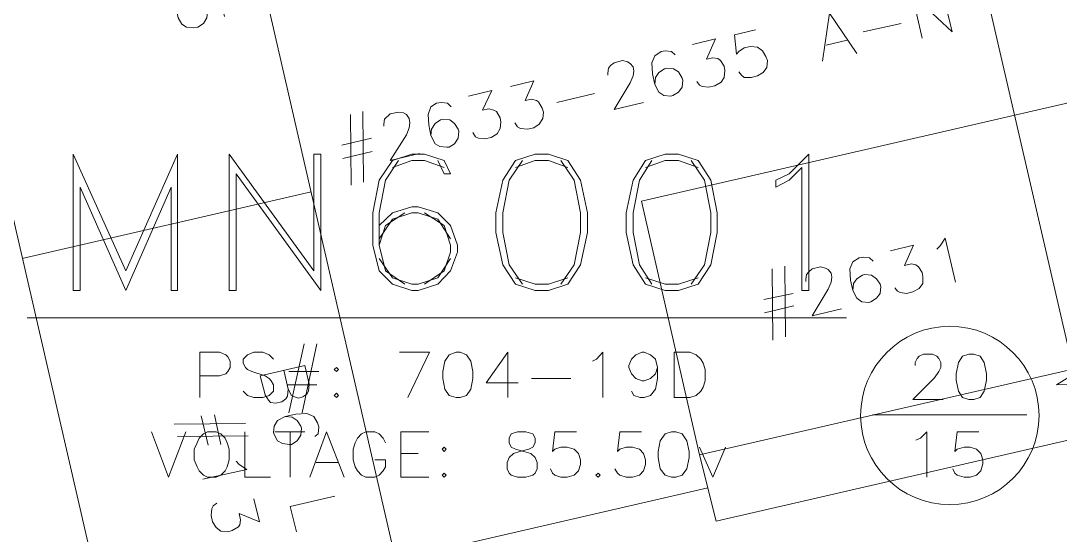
# Model space of a CAD drawing. Header units: millimetres. Extents: x 0.09 to 0.957, y 0.015 to 0.727.
# Drawn here: x 0.6194 to 0.7763, y 0.3005 to 0.3782 of the extents above; entities that cross this region are included whole.
import ezdxf

# ---------------------------------------------------------------- set-up
doc = ezdxf.new("R2010")
doc.units = ezdxf.units.MM
for name, color, linetype, true_color in [('PDF_s48$Actives-NodeReceiver', 104, 'Continuous', 0x009525), ('PDF_s48$LOTS', 254, 'Continuous', 0xdcdcdc), ('PDF_s48$ROAD', 8, 'Continuous', 0x808080), ('PDF_s48$SDU', 157, 'Continuous', 0x396472)]:
    doc.layers.add(name, color=color, linetype=linetype, true_color=true_color)
doc.layers.add('PDF_s48$Symbols-EndOfLine', color=7, linetype='Continuous')
doc.layers.add('PDF_s48$Symbols-Terminator', color=7, linetype='Continuous')

msp = doc.modelspace()

# ---------------------------------------------------------------- linework, layer by layer
at = {"layer": 'PDF_s48$Actives-NodeReceiver', "lineweight": 18}
for points in [[(0.6430444238281191, 0.3580342089843717), (0.6430444238281191, 0.3374430468749969), (0.6420940624999942, 0.3374430468749969), (0.6420940624999942, 0.3530712109374968), (0.6352303417968691, 0.3374430468749969), (0.6283666210937442, 0.3530712109374968), (0.6283666210937442, 0.3374430468749969), (0.6273106640624942, 0.3374430468749969), (0.6273106640624942, 0.3580342089843717), (0.6352303417968691, 0.3403997265624969)], [(0.664691542968744, 0.3374430468749969), (0.651914462890619, 0.3550775292968717), (0.651914462890619, 0.3374430468749969), (0.650858505859369, 0.3374430468749969), (0.650858505859369, 0.3580342089843717), (0.663635585937494, 0.3403997265624969), (0.663635585937494, 0.3580342089843717), (0.664691542968744, 0.3580342089843717)], [(0.6970038281249936, 0.3580342089843717), (0.6990101464843687, 0.3580342089843717), (0.7019668261718686, 0.3570838476562467), (0.7038675488281186, 0.3541271679687467), (0.7049235058593685, 0.3491641699218718), (0.7049235058593685, 0.3462074902343718), (0.7038675488281186, 0.3413500878906219), (0.7019668261718686, 0.3383934082031219), (0.6990101464843687, 0.3374430468749969), (0.6970038281249936, 0.3374430468749969), (0.6940471484374937, 0.3383934082031219), (0.6921464257812437, 0.3413500878906219), (0.6910904687499937, 0.3462074902343718), (0.6910904687499937, 0.3491641699218718), (0.6921464257812437, 0.3541271679687467), (0.6940471484374937, 0.3570838476562467)], [(0.7166446289062434, 0.3580342089843717), (0.7186509472656184, 0.3580342089843717), (0.7216076269531184, 0.3570838476562467), (0.7235083496093684, 0.3541271679687467), (0.7244587109374934, 0.3491641699218718), (0.7244587109374934, 0.3462074902343718), (0.7235083496093684, 0.3413500878906219), (0.7216076269531184, 0.3383934082031219), (0.7186509472656184, 0.3374430468749969), (0.7166446289062434, 0.3374430468749969), (0.7136879492187435, 0.3383934082031219), (0.7117872265624935, 0.3413500878906219), (0.7107312695312435, 0.3462074902343718), (0.7107312695312435, 0.3491641699218718), (0.7117872265624935, 0.3541271679687467), (0.7136879492187435, 0.3570838476562467)], [(0.7372357910156183, 0.3374430468749969), (0.7372357910156183, 0.3560278906249967), (0.7353350683593682, 0.3541271679687467), (0.7333287499999932, 0.3530712109374968), (0.7333287499999932, 0.3541271679687467), (0.7353350683593682, 0.3550775292968717), (0.7382917480468683, 0.3580342089843717), (0.7382917480468683, 0.3374430468749969)], [(0.6850715136718688, 0.328150624999997), (0.6857050878906187, 0.328150624999997), (0.6866554492187437, 0.327728242187497), (0.6872890234374937, 0.326777880859372), (0.6876058105468686, 0.325193945312497), (0.6876058105468686, 0.324137988281247), (0.6872890234374937, 0.322554052734372), (0.6866554492187437, 0.321603691406247), (0.6857050878906187, 0.3212869042968721), (0.6850715136718688, 0.3212869042968721), (0.6840155566406187, 0.321603691406247), (0.6833819824218688, 0.322554052734372), (0.6830651953124938, 0.324137988281247), (0.6830651953124938, 0.325193945312497), (0.6833819824218688, 0.326777880859372), (0.6840155566406187, 0.327728242187497)], [(0.7151662890624935, 0.324877158203122), (0.7144271191406184, 0.324137988281247), (0.7134767578124935, 0.323821201171872), (0.7131599707031185, 0.323821201171872), (0.7122096093749934, 0.324137988281247), (0.7115760351562435, 0.324877158203122), (0.7111536523437435, 0.325827519531247), (0.7111536523437435, 0.326144306640622), (0.7115760351562435, 0.327094667968747), (0.7122096093749934, 0.327728242187497), (0.7131599707031185, 0.328150624999997), (0.7134767578124935, 0.328150624999997), (0.7144271191406184, 0.327728242187497), (0.7151662890624935, 0.327094667968747), (0.7154830761718685, 0.325827519531247)], [(0.7180173730468685, 0.328150624999997), (0.7203404785156184, 0.328150624999997), (0.7212908398437433, 0.327728242187497), (0.7220300097656184, 0.327094667968747), (0.7223467968749934, 0.326461093749997), (0.7226635839843684, 0.325510732421872), (0.7226635839843684, 0.323821201171872), (0.7223467968749934, 0.322870839843747), (0.7220300097656184, 0.322237265624997), (0.7212908398437433, 0.321603691406247), (0.7203404785156184, 0.3212869042968721), (0.7180173730468685, 0.3212869042968721)], [(0.6670146484374939, 0.325827519531247), (0.6673314355468689, 0.325510732421872), (0.6670146484374939, 0.325193945312497), (0.6666978613281188, 0.325510732421872)], [(0.6670146484374939, 0.321920478515622), (0.6673314355468689, 0.321603691406247), (0.6670146484374939, 0.3212869042968721), (0.6666978613281188, 0.321603691406247)], [(0.6475850390624941, 0.3161127148437471), (0.6488521874999941, 0.3161127148437471), (0.6495913574218691, 0.3157959277343721), (0.650224931640619, 0.3151623535156221), (0.6505417187499941, 0.3144231835937471), (0.650858505859369, 0.3134728222656221), (0.650858505859369, 0.3118888867187471), (0.6505417187499941, 0.3108329296874972), (0.650224931640619, 0.3101993554687472), (0.6495913574218691, 0.3095657812499972), (0.6488521874999941, 0.3092489941406222), (0.6475850390624941, 0.3092489941406222), (0.646951464843744, 0.3095657812499972), (0.646317890624994, 0.3101993554687472), (0.6460011035156191, 0.3108329296874972), (0.6455787207031191, 0.3118888867187471), (0.6455787207031191, 0.3134728222656221), (0.6460011035156191, 0.3144231835937471), (0.646317890624994, 0.3151623535156221), (0.646951464843744, 0.3157959277343721)], [(0.6943639355468686, 0.3161127148437471), (0.6956310839843686, 0.3161127148437471), (0.6966870410156187, 0.3157959277343721), (0.6970038281249936, 0.3151623535156221), (0.6970038281249936, 0.3144231835937471), (0.6966870410156187, 0.3137896093749971), (0.6960534667968687, 0.3134728222656221), (0.6946807226562436, 0.3131560351562471), (0.6937303613281186, 0.3128392480468721), (0.6930967871093686, 0.3122056738281222), (0.6927799999999937, 0.3114665039062471), (0.6927799999999937, 0.3105161425781222), (0.6930967871093686, 0.3098825683593722), (0.6934135742187437, 0.3095657812499972), (0.6943639355468686, 0.3092489941406222), (0.6956310839843686, 0.3092489941406222), (0.6966870410156187, 0.3095657812499972), (0.6970038281249936, 0.3098825683593722), (0.6973206152343687, 0.3105161425781222), (0.6973206152343687, 0.3114665039062471), (0.6970038281249936, 0.3122056738281222), (0.6963702539062436, 0.3128392480468721), (0.6953142968749936, 0.3131560351562471), (0.6940471484374937, 0.3134728222656221), (0.6934135742187437, 0.3137896093749971), (0.6930967871093686, 0.3144231835937471), (0.6930967871093686, 0.3151623535156221), (0.6934135742187437, 0.3157959277343721)], [(0.7175949902343683, 0.3161127148437471), (0.7182285644531184, 0.3161127148437471), (0.7191789257812435, 0.3157959277343721), (0.7199180957031184, 0.3147399707031221), (0.7202348828124934, 0.3131560351562471), (0.7202348828124934, 0.3122056738281222), (0.7199180957031184, 0.3105161425781222), (0.7191789257812435, 0.3095657812499972), (0.7182285644531184, 0.3092489941406222), (0.7175949902343683, 0.3092489941406222), (0.7166446289062434, 0.3095657812499972), (0.7159054589843685, 0.3105161425781222), (0.7155886718749934, 0.3122056738281222), (0.7155886718749934, 0.3131560351562471), (0.7159054589843685, 0.3147399707031221), (0.7166446289062434, 0.3157959277343721)], [(0.6832763867187437, 0.3137896093749971), (0.6835931738281187, 0.3134728222656221), (0.6832763867187437, 0.3131560351562471), (0.6829595996093687, 0.3134728222656221)], [(0.6832763867187437, 0.3098825683593722), (0.6835931738281187, 0.3095657812499972), (0.6832763867187437, 0.3092489941406222), (0.6829595996093687, 0.3095657812499972)], [(0.7065074414062436, 0.3098825683593722), (0.7068242285156185, 0.3095657812499972), (0.7065074414062436, 0.3092489941406222), (0.7061906542968684, 0.3095657812499972)]]:
    msp.add_lwpolyline(points, close=True, dxfattribs=at)
for points in [[(0.6734559863281188, 0.3472634472656218), (0.6754623046874939, 0.3491641699218718), (0.6784189843749937, 0.3501145312499967), (0.6793693457031189, 0.3501145312499967), (0.6823260253906187, 0.3491641699218718), (0.6842267480468687, 0.3472634472656218), (0.6852827050781187, 0.3443067675781219), (0.6852827050781187, 0.3432508105468718), (0.6842267480468687, 0.3403997265624969), (0.6823260253906187, 0.3383934082031219), (0.6793693457031189, 0.3374430468749969), (0.6784189843749937, 0.3374430468749969), (0.6754623046874939, 0.3383934082031219), (0.6734559863281188, 0.3403997265624969), (0.6725056249999938, 0.3443067675781219), (0.6725056249999938, 0.3491641699218718), (0.6734559863281188, 0.3541271679687467), (0.6754623046874939, 0.3570838476562467), (0.6784189843749937, 0.3580342089843717), (0.6803197070312438, 0.3580342089843717), (0.6832763867187437, 0.3570838476562467), (0.6842267480468687, 0.3550775292968717), (0.6832763867187437, 0.3550775292968717), (0.6823260253906187, 0.3570838476562467)], [(0.6773630273437438, 0.3383934082031219), (0.6744063476562439, 0.3403997265624969), (0.6734559863281188, 0.3443067675781219), (0.6734559863281188, 0.3491641699218718), (0.6744063476562439, 0.3541271679687467), (0.6764126660156188, 0.3570838476562467)], [(0.6754623046874939, 0.3560278906249967), (0.6784189843749937, 0.3570838476562467), (0.6803197070312438, 0.3570838476562467), (0.6832763867187437, 0.3560278906249967)], [(0.6951031054687437, 0.3383934082031219), (0.6930967871093686, 0.3413500878906219), (0.6921464257812437, 0.3462074902343718), (0.6921464257812437, 0.3491641699218718), (0.6930967871093686, 0.3541271679687467), (0.6951031054687437, 0.3570838476562467)], [(0.6940471484374937, 0.3560278906249967), (0.6970038281249936, 0.3570838476562467), (0.6990101464843687, 0.3570838476562467), (0.7019668261718686, 0.3560278906249967)], [(0.7009108691406185, 0.3570838476562467), (0.7029171874999935, 0.3541271679687467), (0.7038675488281186, 0.3491641699218718), (0.7038675488281186, 0.3462074902343718), (0.7029171874999935, 0.3413500878906219), (0.7009108691406185, 0.3383934082031219)], [(0.7146383105468685, 0.3383934082031219), (0.7127375878906185, 0.3413500878906219), (0.7117872265624935, 0.3462074902343718), (0.7117872265624935, 0.3491641699218718), (0.7127375878906185, 0.3541271679687467), (0.7146383105468685, 0.3570838476562467)], [(0.7136879492187435, 0.3560278906249967), (0.7166446289062434, 0.3570838476562467), (0.7186509472656184, 0.3570838476562467), (0.7216076269531184, 0.3560278906249967)], [(0.7205516699218684, 0.3570838476562467), (0.7225579882812435, 0.3541271679687467), (0.7235083496093684, 0.3491641699218718), (0.7235083496093684, 0.3462074902343718), (0.7225579882812435, 0.3413500878906219), (0.7205516699218684, 0.3383934082031219)], [(0.6734559863281188, 0.3452571289062468), (0.6754623046874939, 0.3482138085937468), (0.6784189843749937, 0.3491641699218718), (0.6793693457031189, 0.3491641699218718), (0.6823260253906187, 0.3482138085937468), (0.6842267480468687, 0.3452571289062468)], [(0.6734559863281188, 0.3443067675781219), (0.6744063476562439, 0.3472634472656218), (0.6773630273437438, 0.3491641699218718)], [(0.6803197070312438, 0.3491641699218718), (0.6832763867187437, 0.3472634472656218), (0.6842267480468687, 0.3443067675781219), (0.6842267480468687, 0.3432508105468718), (0.6832763867187437, 0.3403997265624969), (0.6803197070312438, 0.3383934082031219)], [(0.6842267480468687, 0.3423004492187469), (0.6823260253906187, 0.3393437695312469), (0.6793693457031189, 0.3383934082031219), (0.6784189843749937, 0.3383934082031219), (0.6754623046874939, 0.3393437695312469), (0.6734559863281188, 0.3423004492187469)], [(0.7019668261718686, 0.3393437695312469), (0.6990101464843687, 0.3383934082031219), (0.6970038281249936, 0.3383934082031219), (0.6940471484374937, 0.3393437695312469)], [(0.7216076269531184, 0.3393437695312469), (0.7186509472656184, 0.3383934082031219), (0.7166446289062434, 0.3383934082031219), (0.7136879492187435, 0.3393437695312469)], [(0.7439939160156182, 0.333324814453122), (0.6203413476562443, 0.333324814453122)], [(0.6598341406249939, 0.3189637988281221), (0.662157246093744, 0.329417773437497)], [(0.661840458984369, 0.3189637988281221), (0.6640579687499939, 0.329417773437497)], [(0.6464234863281191, 0.3212869042968721), (0.6464234863281191, 0.328150624999997), (0.649380166015619, 0.328150624999997), (0.650330527343744, 0.327728242187497), (0.650647314453119, 0.327411455078122), (0.650964101562494, 0.326777880859372), (0.650964101562494, 0.325827519531247), (0.650647314453119, 0.325193945312497), (0.650330527343744, 0.324877158203122), (0.649380166015619, 0.324560371093747), (0.6464234863281191, 0.324560371093747)], [(0.6529704199218691, 0.322237265624997), (0.653603994140619, 0.321603691406247), (0.654554355468744, 0.3212869042968721), (0.655927099609369, 0.3212869042968721), (0.6568774609374941, 0.321603691406247), (0.657511035156244, 0.322237265624997), (0.657511035156244, 0.323187626953122), (0.657194248046869, 0.323821201171872), (0.6568774609374941, 0.324137988281247), (0.6562438867187441, 0.324560371093747), (0.654237568359369, 0.325193945312497), (0.653603994140619, 0.325510732421872), (0.653287207031244, 0.325827519531247), (0.6529704199218691, 0.326461093749997), (0.6529704199218691, 0.327094667968747), (0.653603994140619, 0.327728242187497), (0.654554355468744, 0.328150624999997), (0.655927099609369, 0.328150624999997), (0.6568774609374941, 0.327728242187497), (0.657511035156244, 0.327094667968747)], [(0.6765182617187439, 0.328150624999997), (0.6810588769531188, 0.328150624999997), (0.6777854101562438, 0.3212869042968721)], [(0.6944695312499936, 0.323504414062497), (0.6896121289062437, 0.323504414062497), (0.6928855957031186, 0.328150624999997), (0.6928855957031186, 0.3212869042968721)], [(0.7056626757812436, 0.326777880859372), (0.7062962499999936, 0.327094667968747), (0.7072466113281185, 0.328150624999997), (0.7072466113281185, 0.3212869042968721)], [(0.6643747558593689, 0.325193945312497), (0.6598341406249939, 0.325193945312497)], [(0.7154830761718685, 0.325827519531247), (0.7154830761718685, 0.324137988281247), (0.7151662890624935, 0.322554052734372), (0.7144271191406184, 0.321603691406247), (0.7134767578124935, 0.3212869042968721), (0.7128431835937434, 0.3212869042968721), (0.7118928222656185, 0.321603691406247), (0.7115760351562435, 0.322237265624997)], [(0.6640579687499939, 0.323187626953122), (0.6595173535156189, 0.323187626953122)], [(0.7023892089843686, 0.324137988281247), (0.6964758496093686, 0.324137988281247)], [(0.6443115722656191, 0.3161127148437471), (0.6416716796874941, 0.3092489941406222), (0.6391373828124941, 0.3161127148437471)], [(0.6570886523437439, 0.3092489941406222), (0.653181611328119, 0.3092489941406222), (0.653181611328119, 0.3161127148437471)], [(0.6622628417968689, 0.3161127148437471), (0.6577222265624939, 0.3161127148437471)], [(0.660045332031244, 0.3092489941406222), (0.660045332031244, 0.3161127148437471)], [(0.663002011718744, 0.3092489941406222), (0.6655363085937439, 0.3161127148437471), (0.6681762011718689, 0.3092489941406222)], [(0.6728224121093688, 0.3118888867187471), (0.6744063476562439, 0.3118888867187471), (0.6744063476562439, 0.3108329296874972), (0.6740895605468687, 0.3101993554687472), (0.6734559863281188, 0.3095657812499972), (0.6728224121093688, 0.3092489941406222), (0.671449667968744, 0.3092489941406222), (0.6708160937499938, 0.3095657812499972), (0.6701825195312439, 0.3101993554687472), (0.6698657324218689, 0.3108329296874972), (0.6695489453124939, 0.3118888867187471), (0.6695489453124939, 0.3134728222656221), (0.6698657324218689, 0.3144231835937471), (0.6701825195312439, 0.3151623535156221), (0.6708160937499938, 0.3157959277343721), (0.671449667968744, 0.3161127148437471), (0.6728224121093688, 0.3161127148437471), (0.6734559863281188, 0.3157959277343721), (0.6740895605468687, 0.3151623535156221), (0.6744063476562439, 0.3144231835937471)], [(0.6809532812499938, 0.3092489941406222), (0.6767294531249938, 0.3092489941406222), (0.6767294531249938, 0.3161127148437471), (0.6809532812499938, 0.3161127148437471)], [(0.6993269335937436, 0.3105161425781222), (0.6996437207031186, 0.3098825683593722), (0.6999605078124935, 0.3095657812499972), (0.7009108691406185, 0.3092489941406222), (0.7018612304687436, 0.3092489941406222), (0.7029171874999935, 0.3095657812499972), (0.7035507617187436, 0.3101993554687472), (0.7038675488281186, 0.3111497167968721), (0.7038675488281186, 0.3118888867187471), (0.7035507617187436, 0.3128392480468721), (0.7029171874999935, 0.3134728222656221), (0.7018612304687436, 0.3137896093749971), (0.7009108691406185, 0.3137896093749971), (0.6999605078124935, 0.3134728222656221), (0.6996437207031186, 0.3131560351562471), (0.6999605078124935, 0.3161127148437471), (0.7032339746093685, 0.3161127148437471)], [(0.7090417382812435, 0.3105161425781222), (0.7094641210937435, 0.3098825683593722), (0.7097809082031185, 0.3095657812499972), (0.7107312695312435, 0.3092489941406222), (0.7116816308593684, 0.3092489941406222), (0.7127375878906185, 0.3095657812499972), (0.7133711621093685, 0.3101993554687472), (0.7136879492187435, 0.3111497167968721), (0.7136879492187435, 0.3118888867187471), (0.7133711621093685, 0.3128392480468721), (0.7127375878906185, 0.3134728222656221), (0.7116816308593684, 0.3137896093749971), (0.7107312695312435, 0.3137896093749971), (0.7097809082031185, 0.3134728222656221), (0.7094641210937435, 0.3131560351562471), (0.7097809082031185, 0.3161127148437471), (0.7130543749999935, 0.3161127148437471)], [(0.7257258593749933, 0.3137896093749971), (0.7238251367187435, 0.3092489941406222), (0.7218188183593685, 0.3137896093749971)], [(0.6793693457031189, 0.3128392480468721), (0.6767294531249938, 0.3128392480468721)], [(0.667225839843744, 0.3114665039062471), (0.663952373046869, 0.3114665039062471)]]:
    msp.add_lwpolyline(points, dxfattribs=at)
at = {"layer": 'PDF_s48$LOTS', "lineweight": 0}
for points in [[(0.7056626757812436, 0.1674339648437485), (0.641988466796869, 0.444728281249996)], [(0.7782069238281178, 0.325616328124997), (0.760572441406243, 0.4021732128906213)], [(0.8257249902343673, 0.3769358398437465), (0.7130543749999935, 0.3509592968749968), (0.7218188183593685, 0.3126280566406221)], [(0.6196021777343694, 0.3423004492187469), (0.6632132031249939, 0.3523320410156217)], [(0.6759902832031189, 0.2967887011718723), (0.7230859667968684, 0.3076650585937472)]]:
    msp.add_lwpolyline(points, dxfattribs=at)
at = {"layer": 'PDF_s48$ROAD', "lineweight": 0}
for points in [[(0.6265714941406193, 0.2508545703124977), (0.6391373828124941, 0.1961559960937482), (0.6525480371093692, 0.1992182714843732), (0.5991166113281194, 0.4314232226562461)], [(0.8320607324218672, 0.3379710253906219), (0.7218188183593685, 0.3126280566406221), (0.7243531152343684, 0.3025964648437472), (0.8347006249999923, 0.328045029296872)]]:
    msp.add_lwpolyline(points, dxfattribs=at)
at = {"layer": 'PDF_s48$SDU', "lineweight": 0}
for points in [[(0.755398251953118, 0.3755630957031215), (0.7539199121093682, 0.3822156249999965), (0.7599388671874932, 0.3765134570312465), (0.7583549316406181, 0.3832715820312465)], [(0.643783593749994, 0.3814764550781215), (0.6432556152343691, 0.3809484765624965), (0.6430444238281191, 0.3805260937499965), (0.642938828124994, 0.3795757324218715), (0.6431500195312441, 0.3786253710937465), (0.6436779980468691, 0.3776750097656215), (0.6444171679687442, 0.3772526269531215), (0.6454731249999942, 0.3771470312499965), (0.6461066992187441, 0.3772526269531215), (0.646951464843744, 0.3777806054687465), (0.647479443359369, 0.3786253710937465), (0.6475850390624941, 0.3795757324218715), (0.6473738476562441, 0.3805260937499965), (0.6468458691406191, 0.3814764550781215), (0.6464234863281191, 0.3816876464843715), (0.649380166015619, 0.3820044335937465), (0.650119335937494, 0.3788365624999965)], [(0.7404036621093681, 0.3720784374999966), (0.7414596191406182, 0.3793645410156215), (0.7455778515624932, 0.3732399902343715)], [(0.7277321777343683, 0.3704945019531216), (0.7281545605468684, 0.3699665234374966), (0.7285769433593683, 0.3696497363281216), (0.7296329003906182, 0.3696497363281216), (0.7305832617187434, 0.3698609277343716), (0.7314280273437433, 0.3703889062499966), (0.7319560058593683, 0.3711280761718716), (0.7320616015624932, 0.3721840332031216), (0.7318504101562433, 0.3728176074218716), (0.7313224316406183, 0.3736623730468715), (0.7305832617187434, 0.3741903515624966), (0.7295273046874933, 0.3742959472656215), (0.7285769433593683, 0.3740847558593716), (0.7277321777343683, 0.3735567773437465), (0.7274153906249933, 0.3731343945312466), (0.7270986035156183, 0.3760910742187465), (0.7302664746093683, 0.3768302441406215)], [(0.7522303808593681, 0.3777806054687465), (0.7465282128906181, 0.3765134570312465)], [(0.7207628613281184, 0.3746127343749965), (0.7242475195312434, 0.3754574999999965), (0.7228747753906184, 0.3723952246093716), (0.7238251367187435, 0.3726064160156215), (0.7245643066406183, 0.3725008203124966), (0.7249866894531183, 0.3721840332031216), (0.7255146679687434, 0.3713392675781216), (0.7256202636718684, 0.3707056933593716), (0.7255146679687434, 0.3696497363281216), (0.7250922851562434, 0.3689105664062466), (0.7241419238281184, 0.3683825878906216), (0.7231915624999934, 0.3681713964843716), (0.7222412011718684, 0.3682769921874966), (0.7218188183593685, 0.3684881835937466), (0.7213964355468684, 0.3690161621093716)], [(0.7440995117187432, 0.3752463085937465), (0.7409316406249932, 0.3745071386718716)], [(0.7150606933593684, 0.3685937792968716), (0.7147439062499935, 0.3701777148437466), (0.7146383105468685, 0.3718672460937466), (0.7150606933593684, 0.3729232031249965), (0.7160110546874935, 0.3735567773437465), (0.7166446289062434, 0.3736623730468715), (0.7175949902343683, 0.3735567773437465), (0.7181229687499934, 0.3730287988281216)], [(0.7079857812499935, 0.3699665234374966), (0.7079857812499935, 0.3702833105468716), (0.7080913769531186, 0.3710224804687466), (0.7084081640624936, 0.3714448632812466), (0.7089361425781185, 0.3718672460937466), (0.7102032910156185, 0.3721840332031216), (0.7109424609374936, 0.3719728417968716), (0.7113648437499935, 0.3717616503906216), (0.7117872265624935, 0.3712336718749966), (0.7118928222656185, 0.3706000976562466), (0.7117872265624935, 0.3698609277343716), (0.7113648437499935, 0.3688049707031216), (0.7089361425781185, 0.3647923339843717), (0.7133711621093685, 0.3658482910156216)], [(0.6933079785156187, 0.3682769921874966), (0.6967926367187437, 0.3691217578124966), (0.6955254882812437, 0.3661650781249967), (0.6964758496093686, 0.3663762695312466), (0.6972150195312437, 0.3661650781249967), (0.6975318066406186, 0.3659538867187466), (0.6980597851562436, 0.3650035253906216), (0.6982709765624936, 0.3643699511718716), (0.6981653808593685, 0.3634195898437467), (0.6976374023437436, 0.3625748242187466), (0.6967926367187437, 0.3620468457031217), (0.6958422753906186, 0.3618356542968717), (0.6947863183593687, 0.3619412499999966), (0.6943639355468686, 0.3621524414062466), (0.6939415527343687, 0.3627860156249967)], [(0.6869722363281187, 0.3667986523437467), (0.6904568945312436, 0.3676434179687466), (0.6890841503906187, 0.3646867382812466), (0.6900345117187437, 0.3648979296874966), (0.6907736816406186, 0.3646867382812466), (0.6911960644531187, 0.3644755468749967), (0.6917240429687438, 0.3635251855468716), (0.6918296386718688, 0.3628916113281217), (0.6917240429687438, 0.3619412499999966), (0.6913016601562437, 0.3610964843749967), (0.6903512988281186, 0.3605685058593717), (0.6894009374999936, 0.3603573144531217), (0.6884505761718687, 0.3604629101562467), (0.6880281933593687, 0.3606741015624967), (0.6876058105468686, 0.3613076757812466)], [(0.7059794628906185, 0.3672210351562466), (0.7002772949218686, 0.3658482910156216)], [(0.6812700683593688, 0.3608852929687467), (0.6809532812499938, 0.3624692285156217), (0.6808476855468687, 0.3640531640624967), (0.6812700683593688, 0.3652147167968716), (0.6821148339843687, 0.3657426953124967), (0.6828540039062438, 0.3658482910156216), (0.6838043652343688, 0.3657426953124967), (0.6843323437499939, 0.3652147167968716)], [(0.669232158203119, 0.3533879980468717), (0.6691265624999938, 0.3640531640624967)], [(0.6711328808593688, 0.3538103808593717), (0.6710272851562439, 0.3644755468749967)], [(0.6741951562499939, 0.3622580371093717), (0.6741951562499939, 0.3625748242187466), (0.6743007519531189, 0.3633139941406216), (0.6751455175781188, 0.3641587597656217), (0.6764126660156188, 0.3643699511718716), (0.6771518359374938, 0.3642643554687466), (0.6775742187499939, 0.3640531640624967), (0.6779966015624938, 0.3634195898437467), (0.6781021972656188, 0.3627860156249967), (0.6779966015624938, 0.3620468457031217), (0.6775742187499939, 0.3609908886718717), (0.6751455175781188, 0.3570838476562467), (0.6795805371093687, 0.3581398046874967)], [(0.6722944335937439, 0.3604629101562467), (0.6678594140624938, 0.3594069531249967)], [(0.6724000292968688, 0.3584565917968717), (0.667965009765619, 0.3574006347656217)], [(0.7576157617187431, 0.3436731933593719), (0.7581437402343681, 0.3442011718749968), (0.758882910156243, 0.3453627246093718), (0.760466845703118, 0.3387101953124969)], [(0.7506464453124932, 0.3434620019531218), (0.7541311035156181, 0.3443067675781219), (0.752758359374993, 0.3412444921874969), (0.7538143164062431, 0.3414556835937468), (0.7544478906249931, 0.3413500878906219), (0.7548702734374931, 0.3410333007812469), (0.755398251953118, 0.3401885351562468), (0.755503847656243, 0.3395549609374969), (0.755503847656243, 0.3384990039062469), (0.7549758691406181, 0.3377598339843719), (0.7540255078124931, 0.3372318554687469), (0.7530751464843681, 0.3370206640624969), (0.7521247851562431, 0.3371262597656219), (0.7517024023437431, 0.3373374511718719), (0.7512800195312432, 0.3378654296874969)], [(0.7449442773437431, 0.3374430468749969), (0.7446274902343683, 0.3390269824218719), (0.7445218945312432, 0.3407165136718719), (0.7449442773437431, 0.3417724707031218), (0.7458946386718682, 0.3424060449218718), (0.7465282128906181, 0.3425116406249968), (0.7474785742187431, 0.3424060449218718), (0.7480065527343682, 0.3418780664062468)], [(0.7329063671874932, 0.329945751953122), (0.7328007714843683, 0.3407165136718719)], [(0.7348070898437432, 0.3304737304687469), (0.7347014941406182, 0.3411388964843718)], [(0.7378693652343682, 0.3388157910156218), (0.7378693652343682, 0.3391325781249969), (0.7379749609374932, 0.3398717480468719), (0.7382917480468683, 0.3402941308593719), (0.7388197265624932, 0.3407165136718719), (0.7400868749999931, 0.3410333007812469), (0.7408260449218682, 0.3408221093749968), (0.7412484277343682, 0.3406109179687469), (0.7416708105468681, 0.3400829394531218), (0.7417764062499933, 0.3394493652343718), (0.7416708105468681, 0.3387101953124969), (0.7412484277343682, 0.3376542382812469), (0.7388197265624932, 0.333641601562497), (0.7432547460937432, 0.334697558593747)], [(0.7359686425781183, 0.3370206640624969), (0.7315336230468683, 0.3360703027343719)], [(0.7360742382812432, 0.3351199414062469), (0.7316392187499933, 0.3340639843749969)], [(0.659728544921869, 0.322554052734372), (0.6596229492187441, 0.321498095703122), (0.659411757812494, 0.321075712890622), (0.658778183593744, 0.320653330078122), (0.657827822265619, 0.3204421386718721), (0.6570886523437439, 0.3205477343749971), (0.656771865234369, 0.320864521484372), (0.6562438867187441, 0.321709287109372), (0.655504716796869, 0.324560371093747), (0.6622628417968689, 0.326144306640622), (0.6628964160156189, 0.323293222656247), (0.6627908203124939, 0.322237265624997), (0.662579628906244, 0.3218148828124971), (0.661946054687494, 0.321392499999997), (0.661312480468744, 0.3211813085937471), (0.660678906249994, 0.321392499999997), (0.660256523437494, 0.321603691406247), (0.659728544921869, 0.322554052734372), (0.659094970703119, 0.325405136718747)], [(0.647690634765619, 0.3141063964843721), (0.646634677734369, 0.3185414160156221)], [(0.6495913574218691, 0.3142119921874971), (0.648640996093744, 0.318647011718747)], [(0.6593061621093689, 0.3184358203124971), (0.660890097656244, 0.3187526074218721), (0.662579628906244, 0.3188582031249971), (0.663635585937494, 0.3184358203124971), (0.6641635644531189, 0.3174854589843721), (0.6643747558593689, 0.3168518847656221), (0.6642691601562439, 0.3157959277343721), (0.6637411816406189, 0.3153735449218721)], [(0.6425164453124941, 0.3172742675781221), (0.653287207031244, 0.317379863281247)], [(0.6430444238281191, 0.3153735449218721), (0.6537095898437439, 0.3154791406249971)], [(0.651914462890619, 0.3116776953124971), (0.6523368457031191, 0.3111497167968721), (0.6534983984374941, 0.3104105468749971), (0.6468458691406191, 0.3089322070312471)], [(0.654554355468744, 0.3059755273437472), (0.655399121093744, 0.3024908691406222), (0.6523368457031191, 0.3037580175781222), (0.6525480371093692, 0.3028076562499972), (0.652442441406244, 0.3020684863281222), (0.652231249999994, 0.3017516992187472), (0.651280888671869, 0.3012237207031222), (0.650647314453119, 0.3010125292968722), (0.6495913574218691, 0.3011181249999972), (0.6488521874999941, 0.3016461035156222), (0.6483242089843692, 0.3024908691406222), (0.648113017578119, 0.3034412304687472), (0.6482186132812441, 0.3044971874999972), (0.6484298046874941, 0.3049195703124972), (0.6489577832031191, 0.3053419531249972)], [(0.6609956933593689, 0.3010125292968722), (0.660045332031244, 0.3048139746093722), (0.6668034570312439, 0.3063979101562472)]]:
    msp.add_lwpolyline(points, dxfattribs=at)
for points in [[(0.7151662890624935, 0.3696497363281216), (0.7156942675781184, 0.3703889062499966), (0.7165390332031185, 0.3709168847656215), (0.7168558203124934, 0.3710224804687466), (0.7179117773437433, 0.3709168847656215), (0.7186509472656184, 0.3704945019531216), (0.7191789257812435, 0.3695441406249966), (0.7192845214843685, 0.3692273535156216), (0.7191789257812435, 0.3681713964843716), (0.7186509472656184, 0.3674322265624966), (0.7178061816406184, 0.3669042480468716), (0.7174893945312434, 0.3667986523437467), (0.7164334374999936, 0.3669042480468716), (0.7156942675781184, 0.3674322265624966), (0.7150606933593684, 0.3685937792968716)], [(0.6813756640624938, 0.3618356542968717), (0.6819036425781188, 0.3626804199218716), (0.6827484082031187, 0.3632083984374966), (0.6830651953124938, 0.3633139941406216), (0.6841211523437437, 0.3632083984374966), (0.6848603222656187, 0.3626804199218716), (0.6853883007812437, 0.3618356542968717), (0.6854938964843686, 0.3615188671874967), (0.6853883007812437, 0.3604629101562467), (0.6848603222656187, 0.3596181445312467), (0.6840155566406187, 0.3590901660156217), (0.6836987695312438, 0.3590901660156217), (0.6826428124999938, 0.3591957617187467), (0.6819036425781188, 0.3596181445312467), (0.6812700683593688, 0.3608852929687467)], [(0.7450498730468681, 0.3384990039062469), (0.7455778515624932, 0.3392381738281219), (0.7464226171874933, 0.3397661523437469), (0.7467394042968682, 0.3398717480468719), (0.7477953613281181, 0.3397661523437469), (0.7485345312499933, 0.3392381738281219), (0.7490625097656181, 0.3383934082031219), (0.7491681054687432, 0.3380766210937469), (0.7490625097656181, 0.3370206640624969), (0.7485345312499933, 0.3362814941406219), (0.7476897656249931, 0.3357535156249969), (0.7473729785156182, 0.3356479199218719), (0.7463170214843683, 0.3357535156249969), (0.7455778515624932, 0.3362814941406219), (0.7449442773437431, 0.3374430468749969)], [(0.6603621191406189, 0.318330224609372), (0.6611012890624939, 0.3178022460937471), (0.6616292675781189, 0.316957480468747), (0.6617348632812439, 0.3166406933593721), (0.6616292675781189, 0.3155847363281221), (0.6611012890624939, 0.3147399707031221), (0.660256523437494, 0.3142119921874971), (0.659939736328119, 0.3142119921874971), (0.658883779296869, 0.3143175878906221), (0.658144609374994, 0.3147399707031221), (0.657616630859369, 0.3156903320312471), (0.657511035156244, 0.3160071191406221), (0.657616630859369, 0.316957480468747), (0.658144609374994, 0.3178022460937471), (0.6593061621093689, 0.3184358203124971)]]:
    msp.add_lwpolyline(points, close=True, dxfattribs=at)
at = {"layer": 'PDF_s48$Symbols-EndOfLine', "lineweight": 9}
for points in [[(0.7543422949218681, 0.326144306640622), (0.7543422949218681, 0.326566689453122), (0.7546590820312432, 0.327200263671872), (0.7549758691406181, 0.327517050781247), (0.7556094433593681, 0.327833837890622), (0.7569821874999931, 0.327833837890622), (0.7576157617187431, 0.327517050781247), (0.757932548828118, 0.327200263671872), (0.7582493359374931, 0.326566689453122), (0.7582493359374931, 0.325827519531247), (0.757932548828118, 0.325193945312497), (0.757298974609368, 0.324243583984372), (0.7540255078124931, 0.3209701171874971), (0.758566123046868, 0.3209701171874971)], [(0.7544478906249931, 0.3148455664062471), (0.7551870605468681, 0.3151623535156221), (0.756137421874993, 0.3161127148437471), (0.756137421874993, 0.3092489941406222)], [(0.760044462890618, 0.3105161425781222), (0.760361249999993, 0.3098825683593722), (0.760678037109368, 0.3095657812499972), (0.7617339941406182, 0.3092489941406222), (0.7626843554687431, 0.3092489941406222), (0.763634716796868, 0.3095657812499972), (0.7642682910156181, 0.3101993554687472), (0.764585078124993, 0.3112553124999971), (0.764585078124993, 0.3118888867187471), (0.7642682910156181, 0.3128392480468721), (0.763634716796868, 0.3134728222656221), (0.7626843554687431, 0.3137896093749971), (0.7617339941406182, 0.3137896093749971), (0.760678037109368, 0.3134728222656221), (0.760361249999993, 0.3131560351562471), (0.760678037109368, 0.3161127148437471), (0.763951503906243, 0.3161127148437471)]]:
    msp.add_lwpolyline(points, dxfattribs=at)
msp.add_lwpolyline([(0.762473164062493, 0.327833837890622), (0.763212333984368, 0.327833837890622), (0.7641626953124929, 0.327517050781247), (0.764796269531243, 0.326566689453122), (0.7651130566406179, 0.324877158203122), (0.7651130566406179, 0.323926796874997), (0.764796269531243, 0.322237265624997), (0.7641626953124929, 0.3212869042968721), (0.763212333984368, 0.3209701171874971), (0.762473164062493, 0.3209701171874971), (0.7615228027343681, 0.3212869042968721), (0.7608892285156181, 0.322237265624997), (0.760572441406243, 0.323926796874997), (0.760572441406243, 0.324877158203122), (0.7608892285156181, 0.326566689453122), (0.7615228027343681, 0.327517050781247)], close=True, dxfattribs=at)
at = {"layer": 'PDF_s48$Symbols-EndOfLine', "color": 15, "lineweight": 0, "true_color": 0x954a4a}
msp.add_lwpolyline([(0.7712376074218679, 0.318647011718747), (0.7479009570312432, 0.318647011718747)], dxfattribs=at)
msp.add_circle((0.7595983945546791, 0.3185776181874927), 0.0134634511484389, dxfattribs=at)
at = {"layer": 'PDF_s48$Symbols-Terminator', "lineweight": 9}
msp.add_lwpolyline([(0.7845426660156178, 0.323821201171872), (0.7829587304687428, 0.323398818359372), (0.775672626953118, 0.323187626953122), (0.7832755175781178, 0.327939433593747)], dxfattribs=at)

doc.saveas('drawing.dxf')
